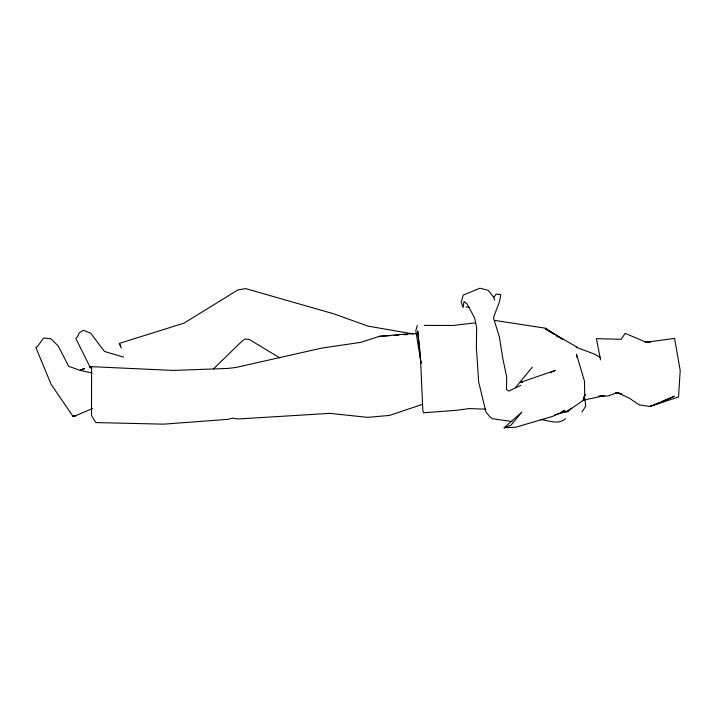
<?xml version="1.0" encoding="UTF-8"?>
<svg xmlns="http://www.w3.org/2000/svg" width="716" height="716" viewBox="0 0 716 716"><rect width="100%" height="100%" fill="white"/><g stroke="black" fill="none" stroke-linecap="round" stroke-linejoin="round"><path stroke-width="1.07" d="M417.339 325.359L415.808 330.694L421.098 363.316L420.865 361.159M581.884 412.156L585.769 406.151L584.811 398.678M494.04 297.068L496.143 294.115L500.654 294.545C500.189 303.002 495.714 310.037 493.512 318.011L499.347 336.851L502.686 357.821L506.722 377.341L506.498 389.45L508.825 391.079L520.845 385.333M532.328 367.219L515.627 387.374M213.502 368.856L242.617 340.556L245.472 338.928L249.508 339.59L279.992 357.991M561.657 411.736L567.027 411.664L571.69 408.12M569.444 409.525L567.027 411.664L564.351 411.038L552.448 416.435L515.762 427.21L504.109 427.81L522.009 411.951L510.991 425.206L504.109 427.81L505.961 426.834M565.425 418.708C558.578 425.223 548.429 420.373 540.464 419.513M119.384 343.394L121.308 348.092M550.255 372.75L555.231 370.423L520.451 382.38L522.465 382.281M92.498 408.532L76.084 415.54L72.969 416.291L51.069 384.25L35.8 347.376L37.277 346.839L43.622 337.988L50.908 338.793L58.264 346.052L68.691 366.279L80.076 370.378L92.06 373.027M658.971 402.661L649.815 406.482L639.003 404.817L629.579 398.311L618.015 392.807M661.011 401.819L674.248 396.297L658.568 403.323L649.815 406.482L678.544 396.995L680.2 370.36L674.57 338.373L645.223 342.436L649.698 342.311M422.342 404.388L389.54 415.432L367.424 417.356L330.004 413.356L238.491 418.95L232.593 418.144L228.109 419.325L163.588 424.158L95.747 422.574L91.505 415.531L91.612 366.664L173.397 370.432L228.153 368.418L236.208 367.397L321.565 348.137L360.9 342.329L379.31 336.341L409.248 333.799L416.605 333.737M582.43 400.351L604.313 395.671M554.855 414.761L568.432 411.163M604.116 395.536L598.809 396.297L607.929 396.038L615.357 393.272L621.64 393.585M475.549 322.818L453.112 325.467L424.23 325.413M379.31 336.341L390.175 335.652M393.433 335.446L398.866 335.097M404.307 334.748L407.565 334.542M650.289 342.06L645.922 342.132L625.175 333.361L621.13 339.321L596.437 338.641L600.527 359.897M465.946 307.012L469.078 307.003M485.725 409.185L469.15 408.576L456.441 410.304L423.577 412.765L422.852 410.823L420.605 360.524L417.705 330.962L420.641 359.002M511.994 421.509L492.581 418.753L489.807 416.775L485.94 411.977L478.628 381.78L476.391 347.43L476.659 327.418L474.645 318.002L467.154 304.005L464.022 301.436L463.082 307.486L461.193 302.089L463.225 295.126L479.908 288.19L488.258 290.329L493.924 297.579L494.711 300.138M618.669 393.12L615.697 392.645L621.846 394.212L617.989 392.637M494.828 320.437L545.682 328.232L562.964 339.724M412.989 333.925L367.899 326.084L333.942 313.877L245.642 288.602L237.882 289.917L184.075 323.095L119.357 343.403L120.753 346.293M562.785 410.662L567.027 411.664L583.218 400.36L584.721 395.948L585.07 394.516L583.504 398.409L584.721 395.948L584.48 381.225L576.505 354.268L577.114 357.445M576.237 347.305L594.325 354.035L600.527 357.409M123.546 357.105L104.438 351.431L90.681 333.244L83.351 330.291L79.297 332.886L77.212 337.164L75.771 338.382L90.547 368.078M577.356 347.341L545.332 328.751L554.542 334.623M556.386 335.804L558.229 336.976M84.533 368.677L80.657 369.85L84.533 368.677M91.648 366.655L89.581 367.245L91.612 366.664M76.084 415.54L72.969 416.291L76.084 415.54"/></g></svg>
